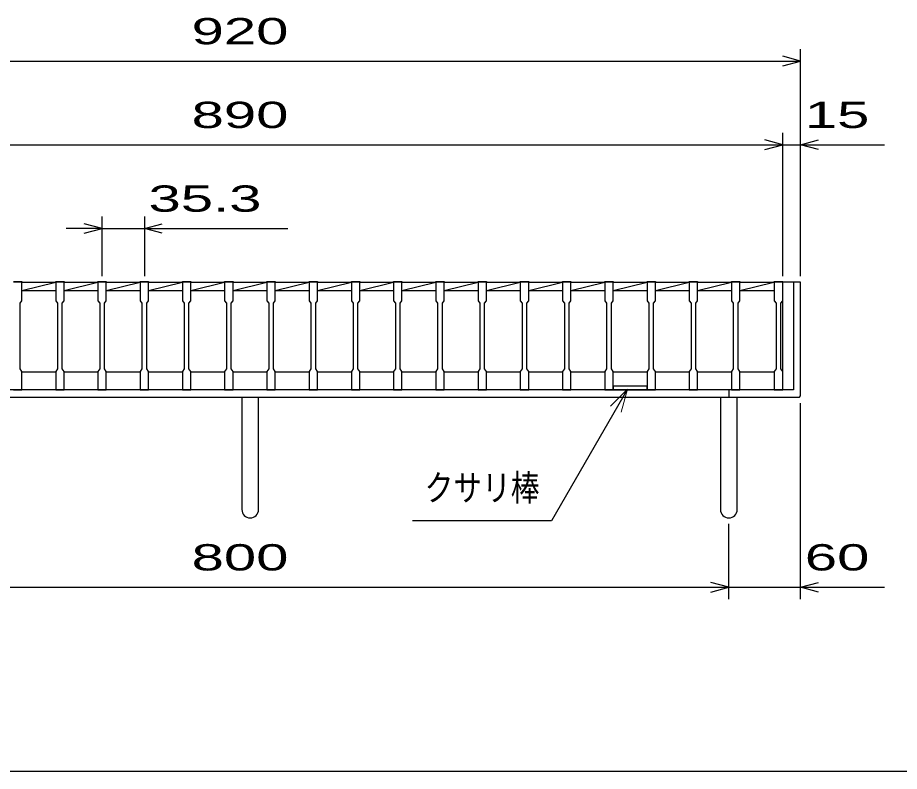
# Model space of a CAD drawing. Units: millimetres, scale not verified. Extents: x -1820 to 1731, y -1282 to 1054.
# Drawn here: x -1115 to -378, y -1146 to -516 of the extents above; entities that cross this region are included whole.
import ezdxf
from ezdxf.enums import TextEntityAlignment as Align

# ---------------------------------------------------------------- set-up
doc = ezdxf.new("R2010")
doc.units = ezdxf.units.MM
doc.header["$LTSCALE"] = 10
for name, color, linetype, lineweight in [('0_2', 150, 'Continuous', 25), ('16', 3, 'Continuous', 25), ('19', 6, 'Continuous', 25), ('22', 4, 'Continuous', 25)]:
    doc.layers.add(name, color=color, linetype=linetype, lineweight=lineweight)
doc.styles.add('ベクトル', font='')
doc.styles.get('ベクトル').set_extended_font_data('ベクトル')

msp = doc.modelspace()

# ---------------------------------------------------------------- linework, layer by layer
at = {"layer": '0_2'}
msp.add_line((1731, -1146.5), (-1729, -1146.5), dxfattribs=at)
at = {"layer": '16'}
for p, q in [((-1118.9, -736.8), (-1111.9, -736.8)), ((-1111.9, -736.8), (-1111.9, -737.5)), ((-1083.6, -737.5), (-1083.6, -736.8)), ((-1083.6, -736.8), (-1076.6, -736.8)), ((-1076.6, -736.8), (-1076.6, -737.5)), ((-1048.3, -737.5), (-1048.3, -736.8)), ((-1048.3, -736.8), (-1041.3, -736.8)), ((-1041.3, -736.8), (-1041.3, -737.5)), ((-1013, -737.5), (-1013, -736.8)), ((-1013, -736.8), (-1006, -736.8)), ((-1006, -736.8), (-1006, -737.5)), ((-977.7, -737.5), (-977.7, -736.8)), ((-977.7, -736.8), (-970.7, -736.8)), ((-970.7, -736.8), (-970.7, -737.5)), ((-942.4, -737.5), (-942.4, -736.8)), ((-942.4, -736.8), (-935.4, -736.8)), ((-935.4, -736.8), (-935.4, -737.5)), ((-907.1, -737.5), (-907.1, -736.8)), ((-907.1, -736.8), (-900.1, -736.8)), ((-900.1, -736.8), (-900.1, -737.5)), ((-871.8, -737.5), (-871.8, -736.8)), ((-871.8, -736.8), (-864.8, -736.8)), ((-864.8, -736.8), (-864.8, -737.5)), ((-836.5, -737.5), (-836.5, -736.8)), ((-836.5, -736.8), (-829.5, -736.8)), ((-829.5, -736.8), (-829.5, -737.5)), ((-801.2, -737.5), (-801.2, -736.8)), ((-801.2, -736.8), (-794.2, -736.8)), ((-794.2, -736.8), (-794.2, -737.5)), ((-765.9, -737.5), (-765.9, -736.8)), ((-765.9, -736.8), (-758.9, -736.8)), ((-758.9, -736.8), (-758.9, -737.5)), ((-730.6, -737.5), (-730.6, -736.8)), ((-730.6, -736.8), (-723.6, -736.8)), ((-723.6, -736.8), (-723.6, -737.5)), ((-695.3, -737.5), (-695.3, -736.8)), ((-695.3, -736.8), (-688.3, -736.8)), ((-688.3, -736.8), (-688.3, -737.5)), ((-660, -737.5), (-660, -736.8)), ((-660, -736.8), (-653, -736.8)), ((-653, -736.8), (-653, -737.5)), ((-624.7, -737.5), (-624.7, -736.8)), ((-624.7, -736.8), (-617.7, -736.8)), ((-617.7, -736.8), (-617.7, -737.5)), ((-589.4, -737.5), (-589.4, -736.8)), ((-589.4, -736.8), (-582.4, -736.8)), ((-582.4, -736.8), (-582.4, -737.5)), ((-554.1, -737.5), (-554.1, -736.8)), ((-554.1, -736.8), (-547.1, -736.8)), ((-547.1, -736.8), (-547.1, -737.5)), ((-518.8, -737.5), (-518.8, -736.8)), ((-518.8, -736.8), (-511.8, -736.8)), ((-511.8, -736.8), (-511.8, -737.5)), ((-483, -737.5), (-483, -736.8)), ((-483, -736.8), (-476, -736.8)), ((-476, -736.8), (-476, -737.5)), ((-1111.9, -737.5), (-1118.9, -737.5)), ((-1111.9, -753), (-1111.9, -737.5)), ((-1111.9, -737.5), (-1083.6, -737.5)), ((-1111.9, -744.5), (-1083.6, -737.5)), ((-1083.6, -737.5), (-1083.6, -753)), ((-1076.6, -737.5), (-1083.6, -737.5)), ((-1076.6, -753), (-1076.6, -737.5)), ((-1076.6, -737.5), (-1048.3, -737.5)), ((-1076.6, -744.5), (-1048.3, -737.5)), ((-1048.3, -737.5), (-1048.3, -753)), ((-1041.3, -737.5), (-1048.3, -737.5)), ((-1041.3, -753), (-1041.3, -737.5)), ((-1041.3, -737.5), (-1013, -737.5)), ((-1041.3, -744.5), (-1013, -737.5)), ((-1013, -737.5), (-1013, -753)), ((-1006, -737.5), (-1013, -737.5)), ((-1006, -753), (-1006, -737.5)), ((-1006, -737.5), (-977.7, -737.5)), ((-1006, -744.5), (-977.7, -737.5)), ((-977.7, -737.5), (-977.7, -753)), ((-970.7, -737.5), (-977.7, -737.5)), ((-970.7, -753), (-970.7, -737.5)), ((-970.7, -737.5), (-942.4, -737.5)), ((-970.7, -744.5), (-942.4, -737.5)), ((-942.4, -737.5), (-942.4, -753)), ((-935.4, -737.5), (-942.4, -737.5)), ((-935.4, -753), (-935.4, -737.5)), ((-935.4, -737.5), (-907.1, -737.5)), ((-935.4, -744.5), (-907.1, -737.5)), ((-907.1, -737.5), (-907.1, -753)), ((-900.1, -737.5), (-907.1, -737.5)), ((-900.1, -753), (-900.1, -737.5)), ((-900.1, -737.5), (-871.8, -737.5)), ((-900.1, -744.5), (-871.8, -737.5)), ((-871.8, -737.5), (-871.8, -753)), ((-864.8, -737.5), (-871.8, -737.5)), ((-864.8, -753), (-864.8, -737.5)), ((-864.8, -737.5), (-836.5, -737.5)), ((-864.8, -744.5), (-836.5, -737.5)), ((-836.5, -737.5), (-836.5, -753)), ((-829.5, -737.5), (-836.5, -737.5)), ((-829.5, -753), (-829.5, -737.5)), ((-829.5, -737.5), (-801.2, -737.5)), ((-829.5, -744.5), (-801.2, -737.5)), ((-801.2, -737.5), (-801.2, -753)), ((-794.2, -737.5), (-801.2, -737.5)), ((-794.2, -753), (-794.2, -737.5)), ((-794.2, -737.5), (-765.9, -737.5)), ((-794.2, -744.5), (-765.9, -737.5)), ((-765.9, -737.5), (-765.9, -753)), ((-758.9, -737.5), (-765.9, -737.5)), ((-758.9, -753), (-758.9, -737.5)), ((-758.9, -737.5), (-730.6, -737.5)), ((-758.9, -744.5), (-730.6, -737.5)), ((-730.6, -737.5), (-730.6, -753)), ((-723.6, -737.5), (-730.6, -737.5)), ((-723.6, -753), (-723.6, -737.5)), ((-723.6, -737.5), (-695.3, -737.5)), ((-723.6, -744.5), (-695.3, -737.5)), ((-695.3, -737.5), (-695.3, -753)), ((-688.3, -737.5), (-695.3, -737.5)), ((-688.3, -753), (-688.3, -737.5)), ((-688.3, -737.5), (-660, -737.5)), ((-688.3, -744.5), (-660, -737.5)), ((-660, -737.5), (-660, -753)), ((-653, -737.5), (-660, -737.5)), ((-653, -753), (-653, -737.5)), ((-653, -737.5), (-624.7, -737.5)), ((-653, -744.5), (-624.7, -737.5)), ((-624.7, -737.5), (-624.7, -753)), ((-617.7, -737.5), (-624.7, -737.5)), ((-617.7, -753), (-617.7, -737.5)), ((-617.7, -737.5), (-589.4, -737.5)), ((-617.7, -744.5), (-589.4, -737.5)), ((-589.4, -737.5), (-589.4, -753)), ((-582.4, -737.5), (-589.4, -737.5)), ((-582.4, -753), (-582.4, -737.5)), ((-582.4, -737.5), (-554.1, -737.5)), ((-582.4, -744.5), (-554.1, -737.5)), ((-554.1, -737.5), (-554.1, -753)), ((-547.1, -737.5), (-554.1, -737.5)), ((-547.1, -753), (-547.1, -737.5)), ((-547.1, -737.5), (-518.8, -737.5)), ((-547.1, -744.5), (-518.8, -737.5)), ((-518.8, -737.5), (-518.8, -753)), ((-511.8, -737.5), (-518.8, -737.5)), ((-511.8, -753), (-511.8, -737.5)), ((-511.8, -737.5), (-483.5, -737.5)), ((-511.8, -744.5), (-483.5, -737.5)), ((-483, -737.5), (-483, -753)), ((-476, -737.5), (-483, -737.5)), ((-476, -753), (-476, -737.5)), ((-476, -812.5), (-476, -737.5)), ((-1111.9, -744.5), (-1083.6, -744.5)), ((-1076.6, -744.5), (-1048.3, -744.5)), ((-1041.3, -744.5), (-1013, -744.5)), ((-1006, -744.5), (-977.7, -744.5)), ((-970.7, -744.5), (-942.4, -744.5)), ((-935.4, -744.5), (-907.1, -744.5)), ((-900.1, -744.5), (-871.8, -744.5)), ((-864.8, -744.5), (-836.5, -744.5)), ((-829.5, -744.5), (-801.2, -744.5)), ((-794.2, -744.5), (-765.9, -744.5)), ((-758.9, -744.5), (-730.6, -744.5)), ((-723.6, -744.5), (-695.3, -744.5)), ((-688.3, -744.5), (-660, -744.5)), ((-653, -744.5), (-624.7, -744.5)), ((-617.7, -744.5), (-589.4, -744.5)), ((-582.4, -744.5), (-554.1, -744.5)), ((-547.1, -744.5), (-518.8, -744.5)), ((-511.8, -744.5), (-483.5, -744.5)), ((-1113.4, -755), (-1111.9, -753)), ((-1113.4, -810), (-1113.4, -755)), ((-1083.6, -753), (-1082.1, -755)), ((-1082.1, -755), (-1082.1, -810)), ((-1078.1, -755), (-1076.6, -753)), ((-1078.1, -810), (-1078.1, -755)), ((-1048.3, -753), (-1046.8, -755)), ((-1046.8, -755), (-1046.8, -810)), ((-1042.8, -755), (-1041.3, -753)), ((-1042.8, -810), (-1042.8, -755)), ((-1013, -753), (-1011.5, -755)), ((-1011.5, -755), (-1011.5, -810)), ((-1007.5, -755), (-1006, -753)), ((-1007.5, -810), (-1007.5, -755)), ((-977.7, -753), (-976.2, -755)), ((-976.2, -755), (-976.2, -810)), ((-972.2, -755), (-970.7, -753)), ((-972.2, -810), (-972.2, -755)), ((-942.4, -753), (-940.9, -755)), ((-940.9, -755), (-940.9, -810)), ((-936.9, -755), (-935.4, -753)), ((-936.9, -810), (-936.9, -755)), ((-907.1, -753), (-905.6, -755)), ((-905.6, -755), (-905.6, -810)), ((-901.6, -755), (-900.1, -753)), ((-901.6, -810), (-901.6, -755)), ((-871.8, -753), (-870.3, -755)), ((-870.3, -755), (-870.3, -810)), ((-866.3, -755), (-864.8, -753)), ((-866.3, -810), (-866.3, -755)), ((-836.5, -753), (-835, -755)), ((-835, -755), (-835, -810)), ((-831, -755), (-829.5, -753)), ((-831, -810), (-831, -755)), ((-801.2, -753), (-799.7, -755)), ((-799.7, -755), (-799.7, -810)), ((-795.7, -755), (-794.2, -753)), ((-795.7, -810), (-795.7, -755)), ((-765.9, -753), (-764.4, -755)), ((-764.4, -755), (-764.4, -810)), ((-760.4, -755), (-758.9, -753)), ((-760.4, -810), (-760.4, -755)), ((-730.6, -753), (-729.1, -755)), ((-729.1, -755), (-729.1, -810)), ((-725.1, -755), (-723.6, -753)), ((-725.1, -810), (-725.1, -755)), ((-695.3, -753), (-693.8, -755)), ((-693.8, -755), (-693.8, -810)), ((-689.8, -755), (-688.3, -753)), ((-689.8, -810), (-689.8, -755)), ((-660, -753), (-658.5, -755)), ((-658.5, -755), (-658.5, -810)), ((-654.5, -755), (-653, -753)), ((-654.5, -810), (-654.5, -755)), ((-624.7, -753), (-623.2, -755)), ((-623.2, -755), (-623.2, -810)), ((-619.2, -755), (-617.7, -753)), ((-619.2, -810), (-619.2, -755)), ((-589.4, -753), (-587.9, -755)), ((-587.9, -755), (-587.9, -810)), ((-583.9, -755), (-582.4, -753)), ((-583.9, -810), (-583.9, -755)), ((-554.1, -753), (-552.6, -755)), ((-552.6, -755), (-552.6, -810)), ((-548.6, -755), (-547.1, -753)), ((-548.6, -810), (-548.6, -755)), ((-518.8, -753), (-517.3, -755)), ((-517.3, -755), (-517.3, -810)), ((-513.3, -755), (-511.8, -753)), ((-513.3, -810), (-513.3, -755)), ((-483, -753), (-481.5, -755)), ((-481.5, -755), (-481.5, -810)), ((-477.5, -755), (-476, -753)), ((-477.5, -810), (-477.5, -755)), ((-1111.9, -812), (-1113.4, -810)), ((-1082.1, -810), (-1083.6, -812)), ((-1076.6, -812), (-1078.1, -810)), ((-1046.8, -810), (-1048.3, -812)), ((-1041.3, -812), (-1042.8, -810)), ((-1011.5, -810), (-1013, -812)), ((-1006, -812), (-1007.5, -810)), ((-976.2, -810), (-977.7, -812)), ((-970.7, -812), (-972.2, -810)), ((-940.9, -810), (-942.4, -812)), ((-935.4, -812), (-936.9, -810)), ((-905.6, -810), (-907.1, -812)), ((-900.1, -812), (-901.6, -810)), ((-870.3, -810), (-871.8, -812)), ((-864.8, -812), (-866.3, -810)), ((-835, -810), (-836.5, -812)), ((-829.5, -812), (-831, -810)), ((-799.7, -810), (-801.2, -812)), ((-794.2, -812), (-795.7, -810)), ((-764.4, -810), (-765.9, -812)), ((-758.9, -812), (-760.4, -810)), ((-729.1, -810), (-730.6, -812)), ((-723.6, -812), (-725.1, -810)), ((-693.8, -810), (-695.3, -812)), ((-688.3, -812), (-689.8, -810)), ((-658.5, -810), (-660, -812)), ((-653, -812), (-654.5, -810)), ((-623.2, -810), (-624.7, -812)), ((-617.7, -812), (-619.2, -810)), ((-587.9, -810), (-589.4, -812)), ((-582.4, -812), (-583.9, -810)), ((-552.6, -810), (-554.1, -812)), ((-547.1, -812), (-548.6, -810)), ((-517.3, -810), (-518.8, -812)), ((-511.8, -812), (-513.3, -810)), ((-481.5, -810), (-483, -812)), ((-476, -812), (-477.5, -810)), ((-1111.9, -827.5), (-1111.9, -812)), ((-1111.9, -812.5), (-1083.6, -812.5)), ((-1083.6, -812), (-1083.6, -827.5)), ((-1076.6, -827.5), (-1076.6, -812)), ((-1076.6, -812.5), (-1048.3, -812.5)), ((-1048.3, -812), (-1048.3, -827.5)), ((-1041.3, -827.5), (-1041.3, -812)), ((-1041.3, -812.5), (-1013, -812.5)), ((-1013, -812), (-1013, -827.5)), ((-1006, -827.5), (-1006, -812)), ((-1006, -812.5), (-977.7, -812.5)), ((-977.7, -812), (-977.7, -827.5)), ((-970.7, -827.5), (-970.7, -812)), ((-970.7, -812.5), (-942.4, -812.5)), ((-942.4, -812), (-942.4, -827.5)), ((-935.4, -827.5), (-935.4, -812)), ((-935.4, -812.5), (-907.1, -812.5)), ((-907.1, -812), (-907.1, -827.5)), ((-900.1, -827.5), (-900.1, -812)), ((-900.1, -812.5), (-871.8, -812.5)), ((-871.8, -812), (-871.8, -827.5)), ((-864.8, -827.5), (-864.8, -812)), ((-864.8, -812.5), (-836.5, -812.5)), ((-836.5, -812), (-836.5, -827.5)), ((-829.5, -827.5), (-829.5, -812)), ((-829.5, -812.5), (-801.2, -812.5)), ((-801.2, -812), (-801.2, -827.5)), ((-794.2, -827.5), (-794.2, -812)), ((-794.2, -812.5), (-765.9, -812.5)), ((-765.9, -812), (-765.9, -827.5)), ((-758.9, -827.5), (-758.9, -812)), ((-758.9, -812.5), (-730.6, -812.5)), ((-730.6, -812), (-730.6, -827.5)), ((-723.6, -827.5), (-723.6, -812)), ((-723.6, -812.5), (-695.3, -812.5)), ((-695.3, -812), (-695.3, -827.5)), ((-688.3, -827.5), (-688.3, -812)), ((-688.3, -812.5), (-660, -812.5)), ((-660, -812), (-660, -827.5)), ((-653, -827.5), (-653, -812)), ((-653, -812.5), (-624.7, -812.5)), ((-624.7, -812), (-624.7, -827.5)), ((-617.7, -827.5), (-617.7, -812)), ((-617.7, -812.5), (-589.4, -812.5)), ((-589.4, -812), (-589.4, -827.5)), ((-582.4, -827.5), (-582.4, -812)), ((-582.4, -812.5), (-554.1, -812.5)), ((-554.1, -812), (-554.1, -827.5)), ((-547.1, -827.5), (-547.1, -812)), ((-547.1, -812.5), (-518.8, -812.5)), ((-518.8, -812), (-518.8, -827.5)), ((-511.8, -827.5), (-511.8, -812)), ((-511.8, -812.5), (-483, -812.5)), ((-483, -812), (-483, -827.5)), ((-476, -827.5), (-476, -812)), ((-1118.9, -827.5), (-1111.9, -827.5)), ((-1083.6, -827.5), (-1076.6, -827.5)), ((-1048.3, -827.5), (-1041.3, -827.5)), ((-1013, -827.5), (-1006, -827.5)), ((-977.7, -827.5), (-970.7, -827.5)), ((-942.4, -827.5), (-935.4, -827.5)), ((-907.1, -827.5), (-900.1, -827.5)), ((-871.8, -827.5), (-864.8, -827.5)), ((-836.5, -827.5), (-829.5, -827.5)), ((-801.2, -827.5), (-794.2, -827.5)), ((-765.9, -827.5), (-758.9, -827.5)), ((-730.6, -827.5), (-723.6, -827.5)), ((-695.3, -827.5), (-688.3, -827.5)), ((-660, -827.5), (-653, -827.5)), ((-624.7, -827.5), (-617.7, -827.5)), ((-589.4, -827.5), (-582.4, -827.5)), ((-554.1, -827.5), (-547.1, -827.5)), ((-518.8, -827.5), (-511.8, -827.5)), ((-483, -827.5), (-476, -827.5))]:
    msp.add_line(p, q, dxfattribs=at)
at = {"layer": '19'}
for p, q in [((-461, -737.5), (-476, -737.5)), ((-467, -737.5), (-467, -827.5)), ((-461, -832.5), (-461, -737.5)), ((-467, -827.5), (-1375, -827.5)), ((-521, -827.5), (-521, -833.5)), ((-462, -833.5), (-461, -832.5)), ((-1380, -833.5), (-462, -833.5)), ((-928, -833.5), (-928, -927.5)), ((-914, -927.5), (-914, -833.5)), ((-528, -833.5), (-528, -927.5)), ((-514, -927.5), (-514, -833.5))]:
    msp.add_line(p, q, dxfattribs=at)
at = {"layer": '19', "color": 3}
for p, q in [((-589.4, -824.5), (-617.7, -824.5)), ((-617.7, -824.5), (-617.7, -827.5)), ((-589.4, -827.5), (-589.4, -824.5)), ((-617.7, -827.5), (-589.4, -827.5))]:
    msp.add_line(p, q, dxfattribs=at)
at = {"layer": '19', "color": 4}
for p, q in [((-605.74, -826.88), (-669.26, -936.9)), ((-669.26, -936.9), (-785.26, -936.9))]:
    msp.add_line(p, q, dxfattribs=at)
at = {"layer": '19', "color": 4, "lineweight": 13}
for p, q in [((-605.74, -826.88), (-619.88, -841.02)), ((-610.91, -846.2), (-605.74, -826.88))]:
    msp.add_line(p, q, dxfattribs=at)
at = {"layer": '19'}
for centre in [(-921, -927.5), (-521, -927.5)]:
    msp.add_arc(centre, 7, 180, 0, dxfattribs=at)
at = {"layer": '22'}
for p, q in [((-461, -732.5), (-461, -542.5)), ((-1381, -552.5), (-461, -552.5)), ((-461, -552.5), (-476, -548.5)), ((-476, -556.5), (-461, -552.5)), ((-476, -622.5), (-491, -618.5)), ((-476, -732.5), (-476, -612.5)), ((-461, -732.5), (-461, -612.5)), ((-461, -622.5), (-446, -618.5)), ((-1366, -622.5), (-476, -622.5)), ((-491, -626.5), (-476, -622.5)), ((-476, -622.5), (-461, -622.5)), ((-446, -626.5), (-461, -622.5)), ((-461, -622.5), (-391, -622.5)), ((-1044.8, -732.5), (-1044.8, -682.5)), ((-1009.5, -682.5), (-1009.5, -732.5)), ((-1044.8, -692.5), (-1074.8, -692.5)), ((-1044.8, -692.5), (-1059.8, -688.5)), ((-1059.8, -696.5), (-1044.8, -692.5)), ((-1044.8, -692.5), (-1009.5, -692.5)), ((-1009.5, -692.5), (-994.5, -688.5)), ((-994.5, -696.5), (-1009.5, -692.5)), ((-1009.5, -692.5), (-889.5, -692.5)), ((-461, -1002.5), (-461, -838.5)), ((-521, -1002.5), (-521, -939.5)), ((-1321, -992.5), (-521, -992.5)), ((-521, -992.5), (-536, -988.5)), ((-536, -996.5), (-521, -992.5)), ((-521, -992.5), (-461, -992.5)), ((-461, -992.5), (-446, -988.5)), ((-446, -996.5), (-461, -992.5)), ((-461, -992.5), (-391, -992.5))]:
    msp.add_line(p, q, dxfattribs=at)

# ---------------------------------------------------------------- texts
at = {"layer": '19', "color": 2, "style": 'ベクトル', "width": 0.8}
msp.add_text('クサリ棒', height=21.99, dxfattribs=at).set_placement((-679.26, -926.9), align=Align.BOTTOM_RIGHT)
at = {"layer": '22', "color": 2, "style": 'ベクトル', "width": 1.65}
for s, p in [(' 920 ', (-983.5, -527.5)), (' 890 ', (-983.5, -597.5)), (' 15 ', (-471, -597.5)), (' 35.3 ', (-1019.5, -667.5)), (' 800 ', (-983.5, -967.5)), (' 60 ', (-471, -967.5))]:
    msp.add_text(s, height=21.99, dxfattribs=at).set_placement(p, align=Align.MIDDLE_LEFT)

doc.saveas('drawing.dxf')
